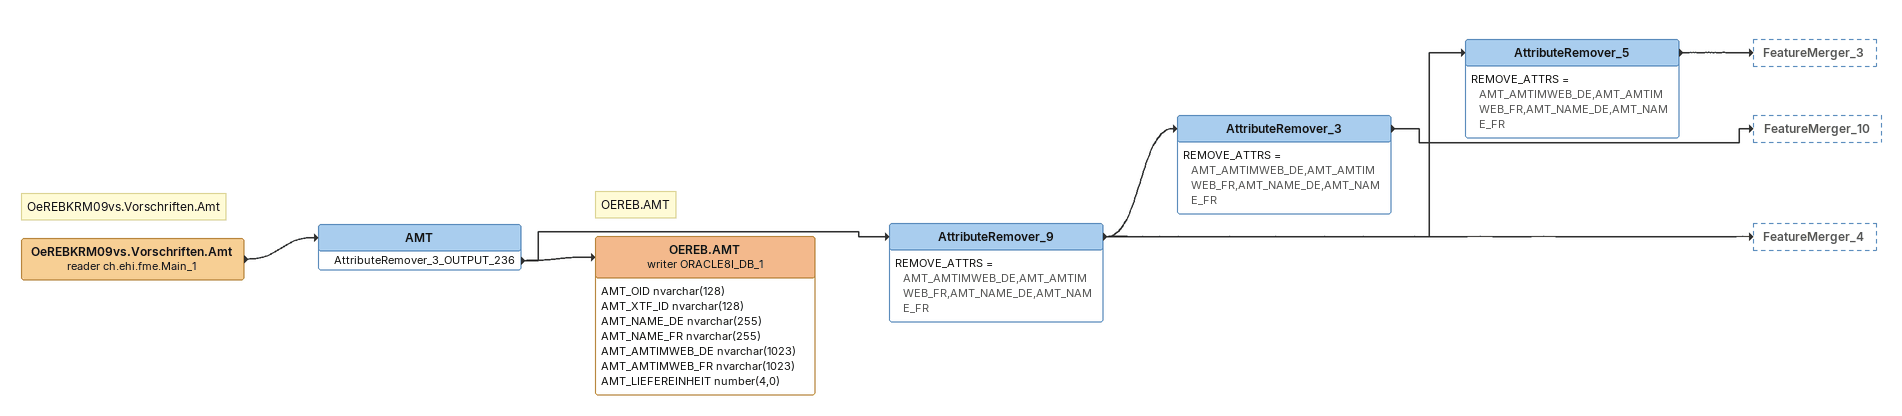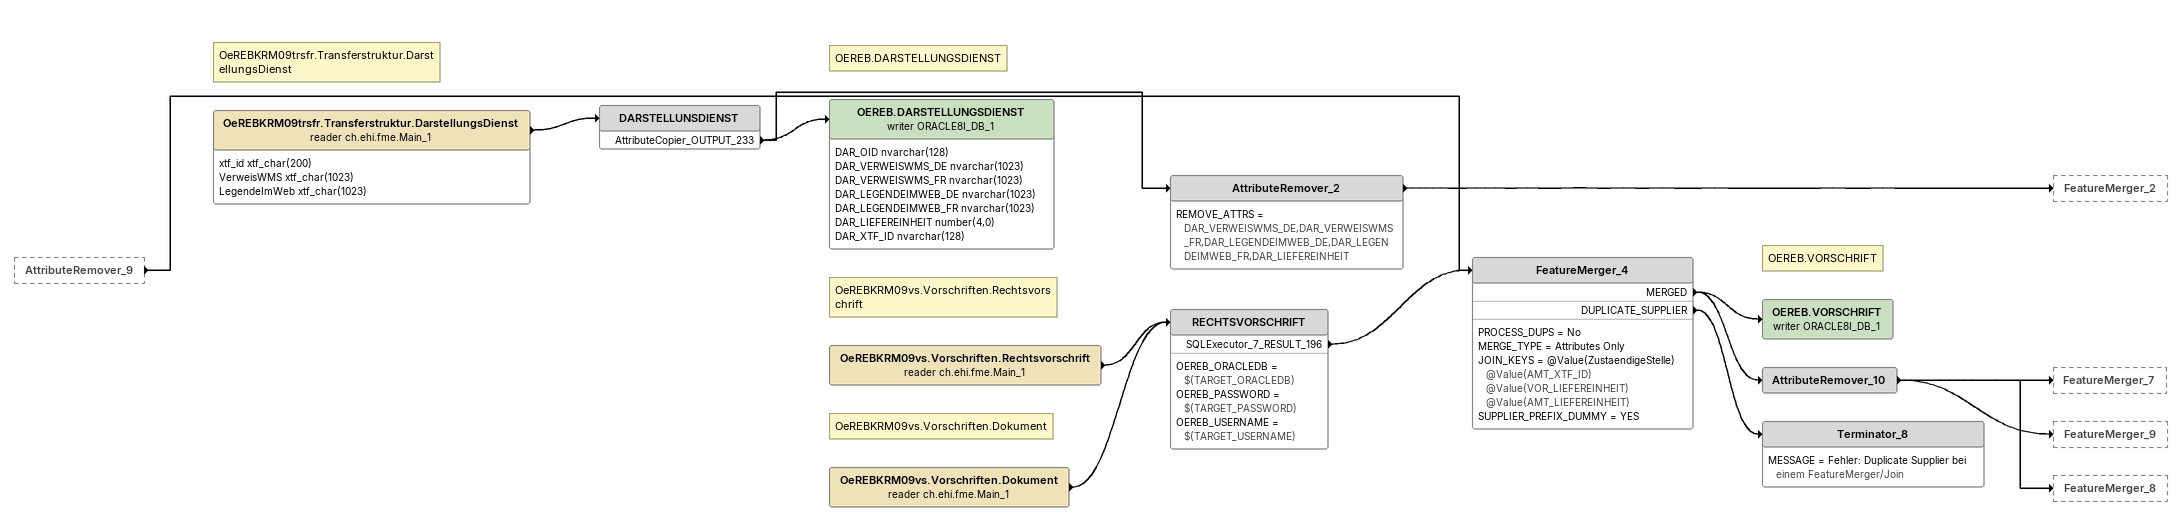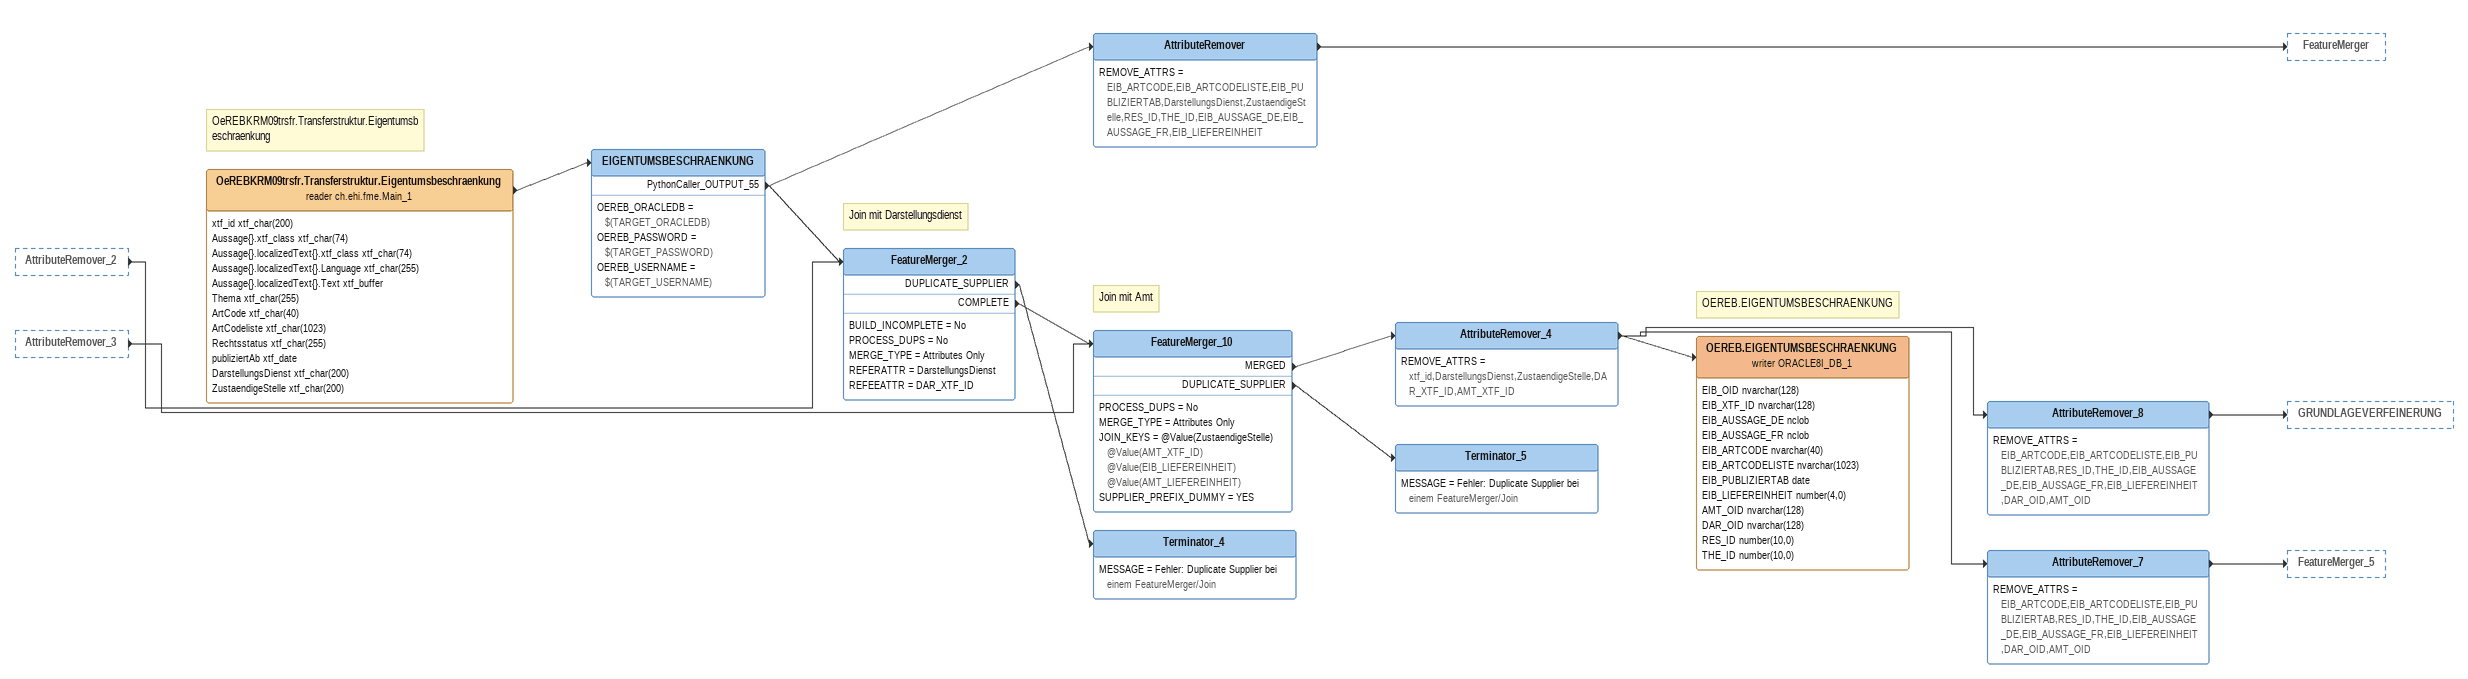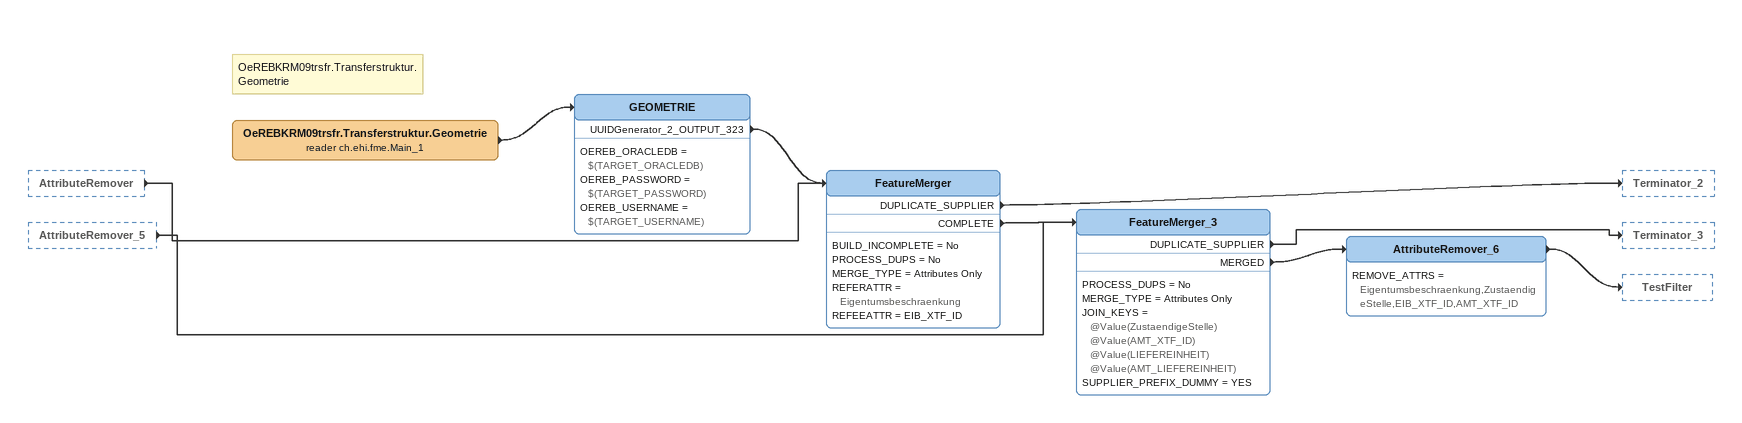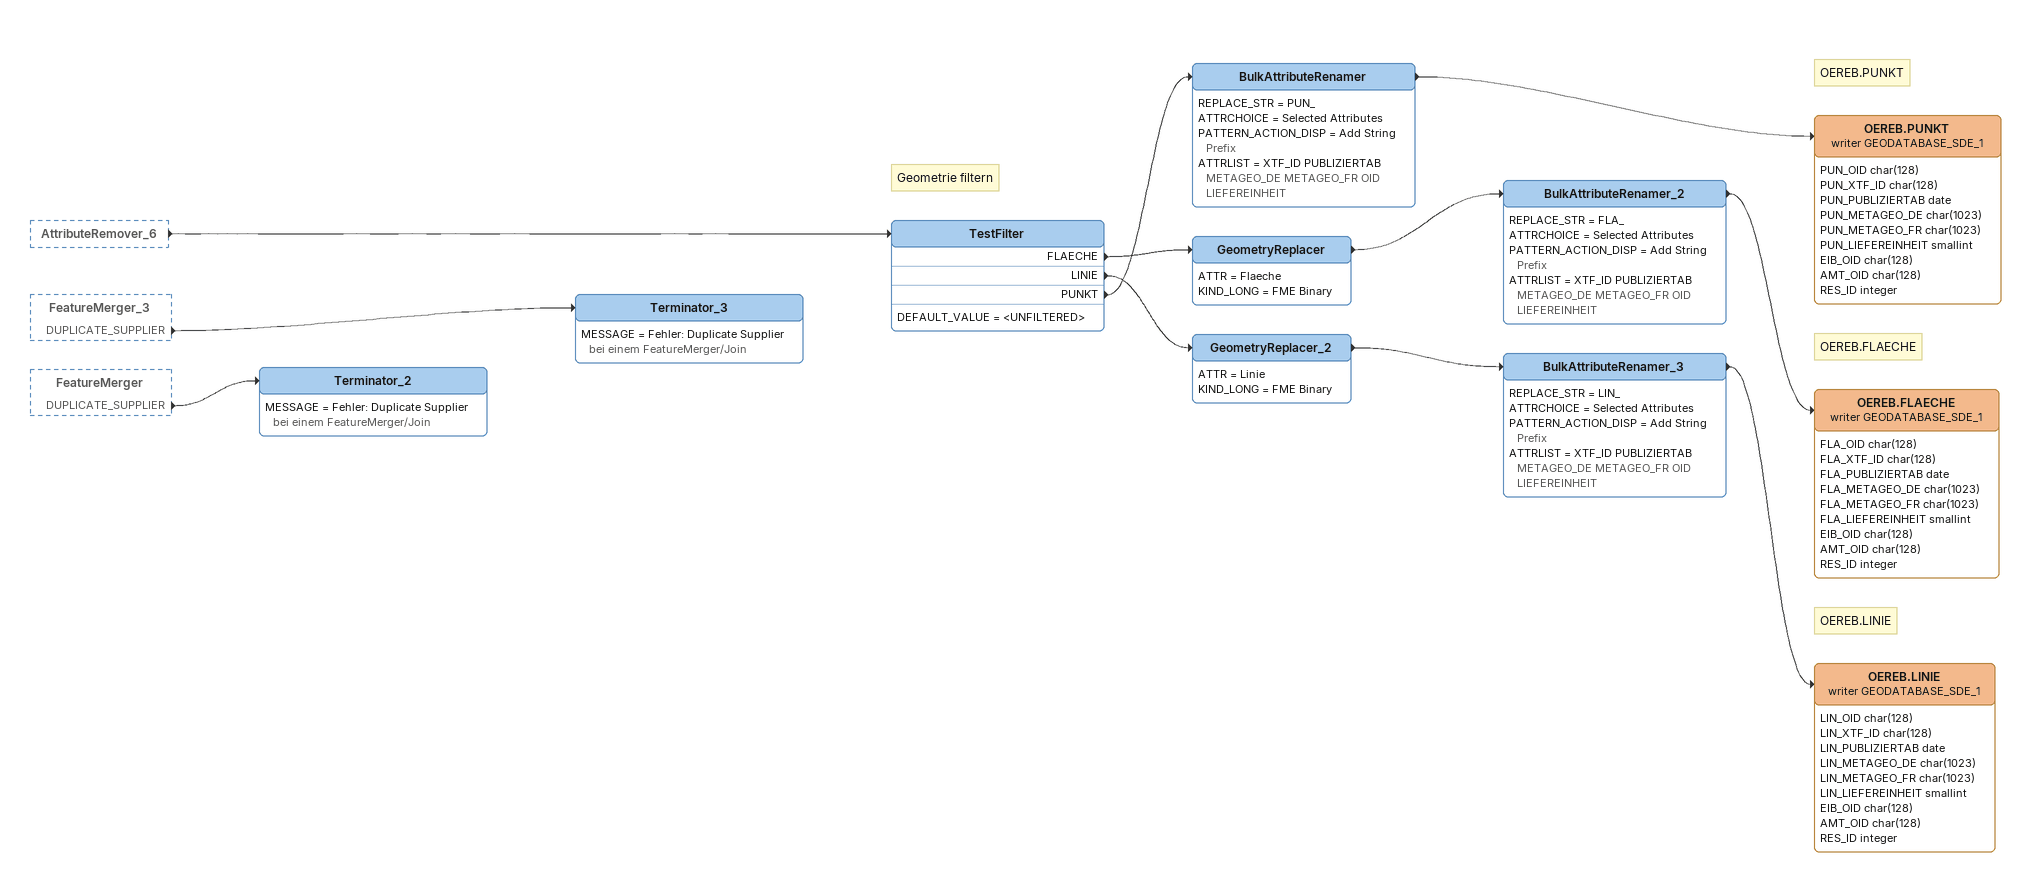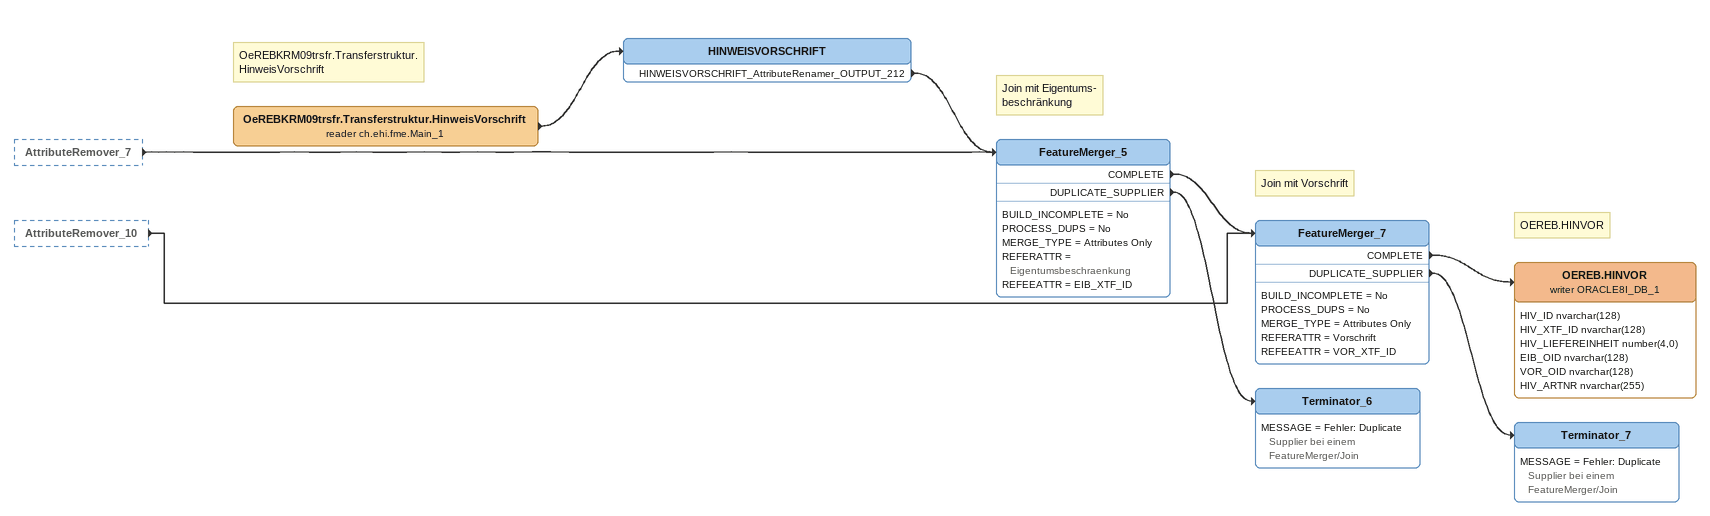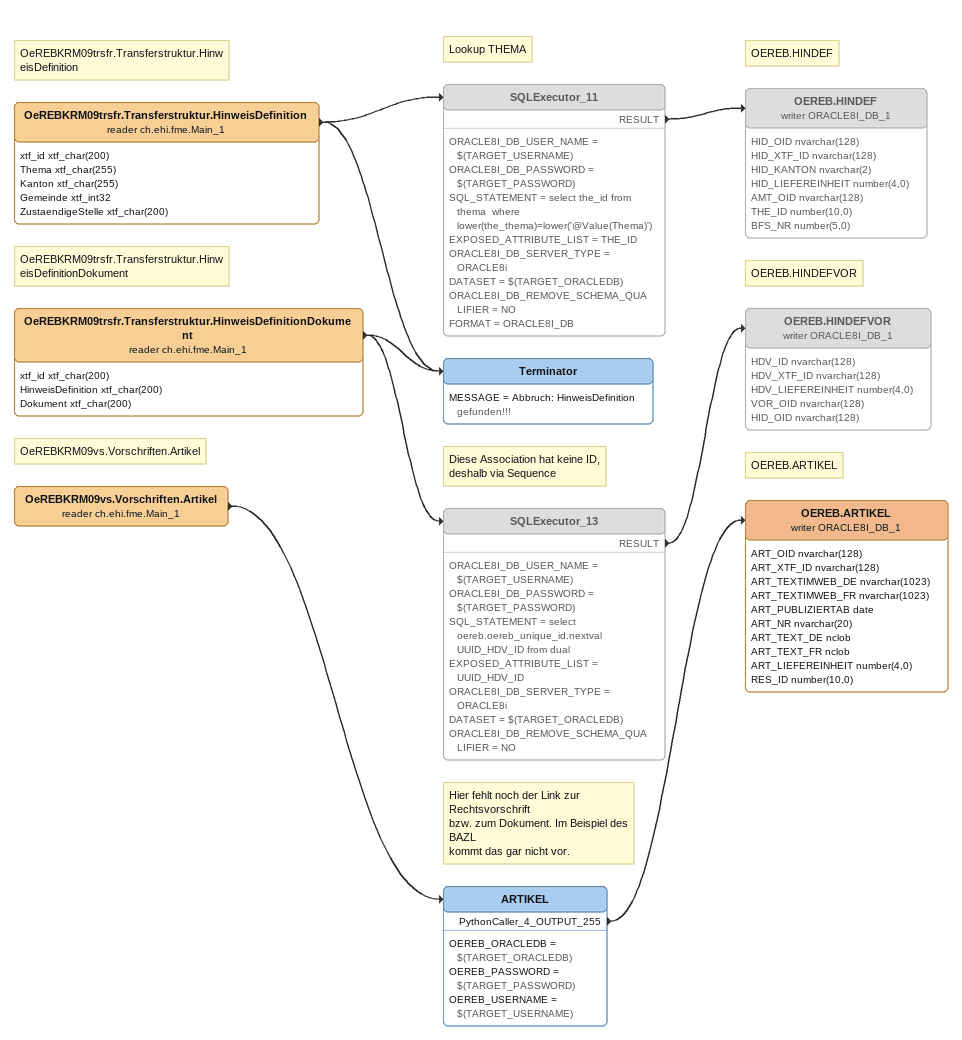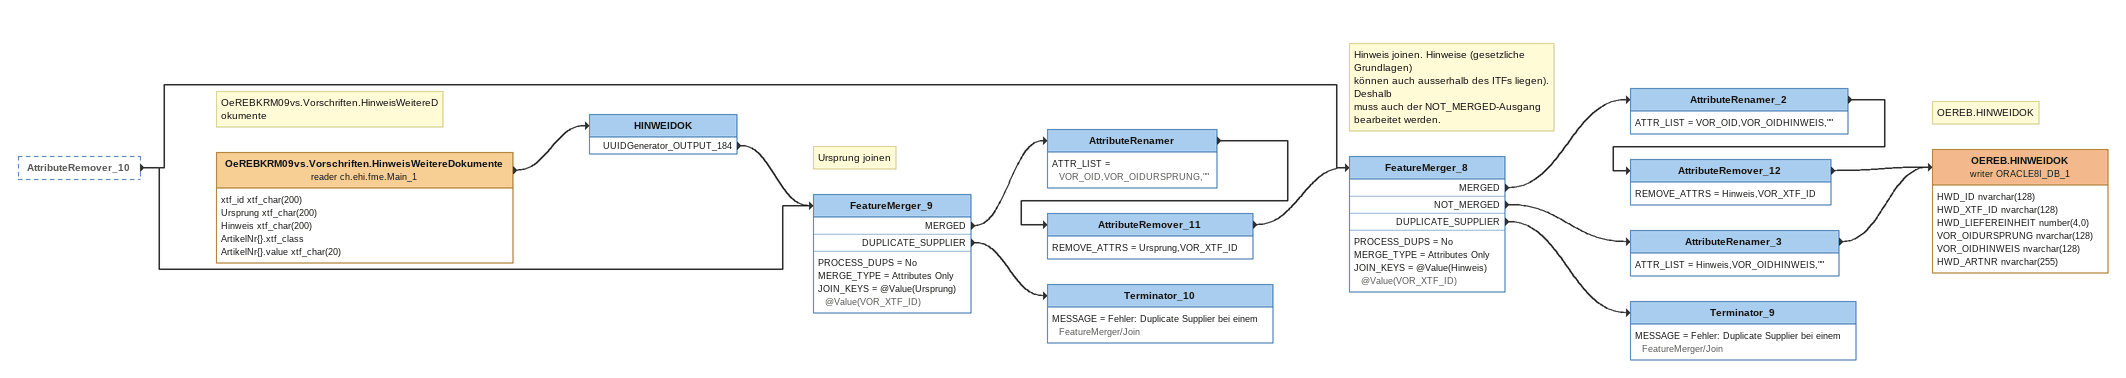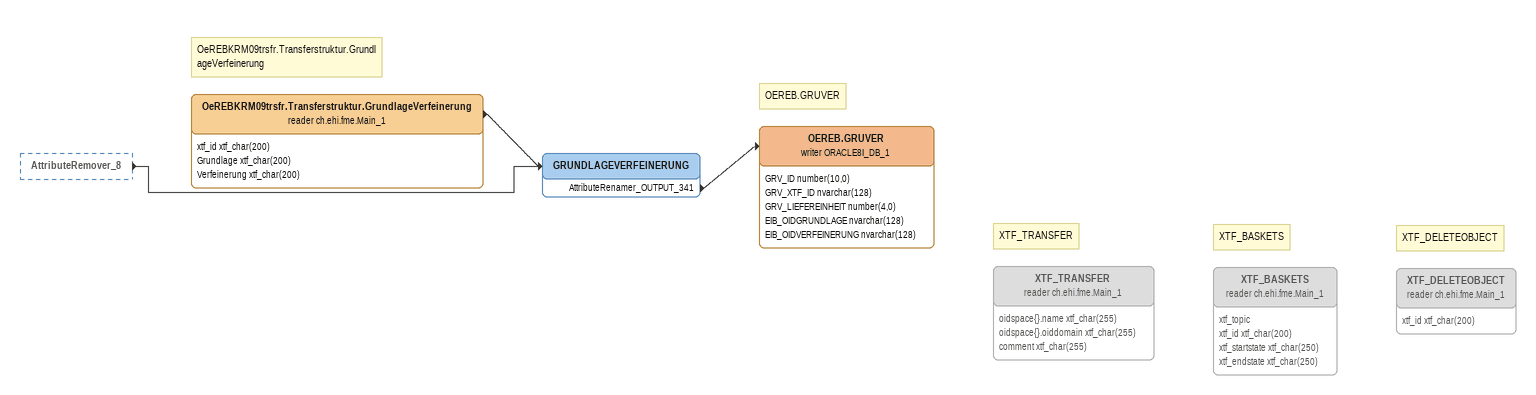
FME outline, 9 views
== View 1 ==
Note: OeREBKRM09vs.Vorschriften.Amt
OeREBKRM09vs.Vorschriften.Amt (reader ch.ehi.fme.Main_1)
    -> AMT
AMT
    AttributeRemover_3_OUTPUT_236 -> AttributeRemover_9
    AttributeRemover_3_OUTPUT_236 -> OEREB.AMT (writer ORACLE8I_DB_1)
Note: OEREB.AMT
OEREB.AMT (writer ORACLE8I_DB_1)
    attributes: AMT_OID nvarchar(128), AMT_XTF_ID nvarchar(128), AMT_NAME_DE nvarchar(255), AMT_NAME_FR nvarchar(255), AMT_AMTIMWEB_DE nvarchar(1023), AMT_AMTIMWEB_FR nvarchar(1023), AMT_LIEFEREINHEIT number(4,0)
AttributeRemover_9
    REMOVE_ATTRS = AMT_AMTIMWEB_DE,AMT_AMTIMWEB_FR,AMT_NAME_DE,AMT_NAME_FR
    -> AttributeRemover_3
    -> AttributeRemover_5
    -> FeatureMerger_4
AttributeRemover_5
    REMOVE_ATTRS = AMT_AMTIMWEB_DE,AMT_AMTIMWEB_FR,AMT_NAME_DE,AMT_NAME_FR
    -> FeatureMerger_3
AttributeRemover_3
    REMOVE_ATTRS = AMT_AMTIMWEB_DE,AMT_AMTIMWEB_FR,AMT_NAME_DE,AMT_NAME_FR
    -> FeatureMerger_10

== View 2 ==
AttributeRemover_9 [outside]
    -> FeatureMerger_4
Note: OeREBKRM09trsfr.Transferstruktur.DarstellungsDienst
OeREBKRM09trsfr.Transferstruktur.DarstellungsDienst (reader ch.ehi.fme.Main_1)
    attributes: xtf_id xtf_char(200), VerweisWMS xtf_char(1023), LegendeImWeb xtf_char(1023)
    -> DARSTELLUNSDIENST
DARSTELLUNSDIENST
    AttributeCopier_OUTPUT_233 -> AttributeRemover_2
    AttributeCopier_OUTPUT_233 -> OEREB.DARSTELLUNGSDIENST (writer ORACLE8I_DB_1)
Note: OEREB.DARSTELLUNGSDIENST
OEREB.DARSTELLUNGSDIENST (writer ORACLE8I_DB_1)
    attributes: DAR_OID nvarchar(128), DAR_VERWEISWMS_DE nvarchar(1023), DAR_VERWEISWMS_FR nvarchar(1023), DAR_LEGENDEIMWEB_DE nvarchar(1023), DAR_LEGENDEIMWEB_FR nvarchar(1023), DAR_LIEFEREINHEIT number(4,0), DAR_XTF_ID nvarchar(128)
AttributeRemover_2
    REMOVE_ATTRS = DAR_VERWEISWMS_DE,DAR_VERWEISWMS_FR,DAR_LEGENDEIMWEB_DE,DAR_LEGENDEIMWEB_FR,DAR_LIEFEREINHEIT
    -> FeatureMerger_2
Note: OeREBKRM09vs.Vorschriften.Rechtsvorschrift
OeREBKRM09vs.Vorschriften.Rechtsvorschrift (reader ch.ehi.fme.Main_1)
    -> RECHTSVORSCHRIFT
Note: OeREBKRM09vs.Vorschriften.Dokument
OeREBKRM09vs.Vorschriften.Dokument (reader ch.ehi.fme.Main_1)
    -> RECHTSVORSCHRIFT
RECHTSVORSCHRIFT
    OEREB_ORACLEDB = $(TARGET_ORACLEDB)
    OEREB_PASSWORD = $(TARGET_PASSWORD)
    OEREB_USERNAME = $(TARGET_USERNAME)
    SQLExecutor_7_RESULT_196 -> FeatureMerger_4
FeatureMerger_4
    PROCESS_DUPS = No
    MERGE_TYPE = Attributes Only
    JOIN_KEYS = @Value(ZustaendigeStelle) @Value(AMT_XTF_ID) @Value(VOR_LIEFEREINHEIT) @Value(AMT_LIEFEREINHEIT)
    SUPPLIER_PREFIX_DUMMY = YES
    MERGED -> OEREB.VORSCHRIFT (writer ORACLE8I_DB_1)
    MERGED -> AttributeRemover_10
    DUPLICATE_SUPPLIER -> Terminator_8
Note: OEREB.VORSCHRIFT
OEREB.VORSCHRIFT (writer ORACLE8I_DB_1)
AttributeRemover_10
    -> FeatureMerger_7
    -> FeatureMerger_9
    -> FeatureMerger_8
Terminator_8
    MESSAGE = Fehler: Duplicate Supplier bei einem FeatureMerger/Join

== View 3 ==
AttributeRemover_2 [outside]
    -> FeatureMerger_2
AttributeRemover_3 [outside]
    -> FeatureMerger_10
Note: OeREBKRM09trsfr.Transferstruktur.Eigentumsbeschraenkung
OeREBKRM09trsfr.Transferstruktur.Eigentumsbeschraenkung (reader ch.ehi.fme.Main_1)
    attributes: xtf_id xtf_char(200), Aussage{}.xtf_class xtf_char(74), Aussage{}.localizedText{}.xtf_class xtf_char(74), Aussage{}.localizedText{}.Language xtf_char(255), Aussage{}.localizedText{}.Text xtf_buffer, Thema xtf_char(255), ArtCode xtf_char(40), ArtCodeliste xtf_char(1023), Rechtsstatus xtf_char(255), publiziertAb xtf_date, DarstellungsDienst xtf_char(200), ZustaendigeStelle xtf_char(200)
    -> EIGENTUMSBESCHRAENKUNG
EIGENTUMSBESCHRAENKUNG
    OEREB_ORACLEDB = $(TARGET_ORACLEDB)
    OEREB_PASSWORD = $(TARGET_PASSWORD)
    OEREB_USERNAME = $(TARGET_USERNAME)
    PythonCaller_OUTPUT_55 -> AttributeRemover
    PythonCaller_OUTPUT_55 -> FeatureMerger_2
AttributeRemover
    REMOVE_ATTRS = EIB_ARTCODE,EIB_ARTCODELISTE,EIB_PUBLIZIERTAB,DarstellungsDienst,ZustaendigeStelle,RES_ID,THE_ID,EIB_AUSSAGE_DE,EIB_AUSSAGE_FR,EIB_LIEFEREINHEIT
    -> FeatureMerger
Note: Join mit Darstellungsdienst
FeatureMerger_2
    BUILD_INCOMPLETE = No
    PROCESS_DUPS = No
    MERGE_TYPE = Attributes Only
    REFERATTR = DarstellungsDienst
    REFEEATTR = DAR_XTF_ID
    DUPLICATE_SUPPLIER -> Terminator_4
    COMPLETE -> FeatureMerger_10
Note: Join mit Amt
FeatureMerger_10
    PROCESS_DUPS = No
    MERGE_TYPE = Attributes Only
    JOIN_KEYS = @Value(ZustaendigeStelle) @Value(AMT_XTF_ID) @Value(EIB_LIEFEREINHEIT) @Value(AMT_LIEFEREINHEIT)
    SUPPLIER_PREFIX_DUMMY = YES
    MERGED -> AttributeRemover_4
    DUPLICATE_SUPPLIER -> Terminator_5
AttributeRemover_4
    REMOVE_ATTRS = xtf_id,DarstellungsDienst,ZustaendigeStelle,DAR_XTF_ID,AMT_XTF_ID
    -> AttributeRemover_7
    -> AttributeRemover_8
    -> OEREB.EIGENTUMSBESCHRAENKUNG (writer ORACLE8I_DB_1)
Note: OEREB.EIGENTUMSBESCHRAENKUNG
OEREB.EIGENTUMSBESCHRAENKUNG (writer ORACLE8I_DB_1)
    attributes: EIB_OID nvarchar(128), EIB_XTF_ID nvarchar(128), EIB_AUSSAGE_DE nclob, EIB_AUSSAGE_FR nclob, EIB_ARTCODE nvarchar(40), EIB_ARTCODELISTE nvarchar(1023), EIB_PUBLIZIERTAB date, EIB_LIEFEREINHEIT number(4,0), AMT_OID nvarchar(128), DAR_OID nvarchar(128), RES_ID number(10,0), THE_ID number(10,0)
AttributeRemover_8
    REMOVE_ATTRS = EIB_ARTCODE,EIB_ARTCODELISTE,EIB_PUBLIZIERTAB,RES_ID,THE_ID,EIB_AUSSAGE_DE,EIB_AUSSAGE_FR,EIB_LIEFEREINHEIT,DAR_OID,AMT_OID
    -> GRUNDLAGEVERFEINERUNG
AttributeRemover_7
    REMOVE_ATTRS = EIB_ARTCODE,EIB_ARTCODELISTE,EIB_PUBLIZIERTAB,RES_ID,THE_ID,EIB_AUSSAGE_DE,EIB_AUSSAGE_FR,EIB_LIEFEREINHEIT,DAR_OID,AMT_OID
    -> FeatureMerger_5
Terminator_5
    MESSAGE = Fehler: Duplicate Supplier bei einem FeatureMerger/Join
Terminator_4
    MESSAGE = Fehler: Duplicate Supplier bei einem FeatureMerger/Join

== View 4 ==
AttributeRemover [outside]
    -> FeatureMerger
AttributeRemover_5 [outside]
    -> FeatureMerger_3
Note: OeREBKRM09trsfr.Transferstruktur.Geometrie
OeREBKRM09trsfr.Transferstruktur.Geometrie (reader ch.ehi.fme.Main_1)
    -> GEOMETRIE
GEOMETRIE
    OEREB_ORACLEDB = $(TARGET_ORACLEDB)
    OEREB_PASSWORD = $(TARGET_PASSWORD)
    OEREB_USERNAME = $(TARGET_USERNAME)
    UUIDGenerator_2_OUTPUT_323 -> FeatureMerger
FeatureMerger
    BUILD_INCOMPLETE = No
    PROCESS_DUPS = No
    MERGE_TYPE = Attributes Only
    REFERATTR = Eigentumsbeschraenkung
    REFEEATTR = EIB_XTF_ID
    DUPLICATE_SUPPLIER -> Terminator_2
    COMPLETE -> FeatureMerger_3
FeatureMerger_3
    PROCESS_DUPS = No
    MERGE_TYPE = Attributes Only
    JOIN_KEYS = @Value(ZustaendigeStelle) @Value(AMT_XTF_ID) @Value(LIEFEREINHEIT) @Value(AMT_LIEFEREINHEIT)
    SUPPLIER_PREFIX_DUMMY = YES
    DUPLICATE_SUPPLIER -> Terminator_3
    MERGED -> AttributeRemover_6
AttributeRemover_6
    REMOVE_ATTRS = Eigentumsbeschraenkung,ZustaendigeStelle,EIB_XTF_ID,AMT_XTF_ID
    -> TestFilter

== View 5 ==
AttributeRemover_6 [outside]
    -> TestFilter
FeatureMerger_3 [outside]
    DUPLICATE_SUPPLIER -> Terminator_3
FeatureMerger [outside]
    DUPLICATE_SUPPLIER -> Terminator_2
Note: Geometrie filtern
TestFilter
    DEFAULT_VALUE = <UNFILTERED>
    FLAECHE -> GeometryReplacer
    LINIE -> GeometryReplacer_2
    PUNKT -> BulkAttributeRenamer
BulkAttributeRenamer
    REPLACE_STR = PUN_
    ATTRCHOICE = Selected Attributes
    PATTERN_ACTION_DISP = Add String Prefix
    ATTRLIST = XTF_ID PUBLIZIERTAB METAGEO_DE METAGEO_FR OID LIEFEREINHEIT
    -> OEREB.PUNKT (writer GEODATABASE_SDE_1)
Note: OEREB.PUNKT
OEREB.PUNKT (writer GEODATABASE_SDE_1)
    attributes: PUN_OID char(128), PUN_XTF_ID char(128), PUN_PUBLIZIERTAB date, PUN_METAGEO_DE char(1023), PUN_METAGEO_FR char(1023), PUN_LIEFEREINHEIT smallint, EIB_OID char(128), AMT_OID char(128), RES_ID integer
GeometryReplacer
    ATTR = Flaeche
    KIND_LONG = FME Binary
    -> BulkAttributeRenamer_2
BulkAttributeRenamer_2
    REPLACE_STR = FLA_
    ATTRCHOICE = Selected Attributes
    PATTERN_ACTION_DISP = Add String Prefix
    ATTRLIST = XTF_ID PUBLIZIERTAB METAGEO_DE METAGEO_FR OID LIEFEREINHEIT
    -> OEREB.FLAECHE (writer GEODATABASE_SDE_1)
Note: OEREB.FLAECHE
OEREB.FLAECHE (writer GEODATABASE_SDE_1)
    attributes: FLA_OID char(128), FLA_XTF_ID char(128), FLA_PUBLIZIERTAB date, FLA_METAGEO_DE char(1023), FLA_METAGEO_FR char(1023), FLA_LIEFEREINHEIT smallint, EIB_OID char(128), AMT_OID char(128), RES_ID integer
GeometryReplacer_2
    ATTR = Linie
    KIND_LONG = FME Binary
    -> BulkAttributeRenamer_3
BulkAttributeRenamer_3
    REPLACE_STR = LIN_
    ATTRCHOICE = Selected Attributes
    PATTERN_ACTION_DISP = Add String Prefix
    ATTRLIST = XTF_ID PUBLIZIERTAB METAGEO_DE METAGEO_FR OID LIEFEREINHEIT
    -> OEREB.LINIE (writer GEODATABASE_SDE_1)
Note: OEREB.LINIE
OEREB.LINIE (writer GEODATABASE_SDE_1)
    attributes: LIN_OID char(128), LIN_XTF_ID char(128), LIN_PUBLIZIERTAB date, LIN_METAGEO_DE char(1023), LIN_METAGEO_FR char(1023), LIN_LIEFEREINHEIT smallint, EIB_OID char(128), AMT_OID char(128), RES_ID integer
Terminator_3
    MESSAGE = Fehler: Duplicate Supplier bei einem FeatureMerger/Join
Terminator_2
    MESSAGE = Fehler: Duplicate Supplier bei einem FeatureMerger/Join

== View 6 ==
AttributeRemover_7 [outside]
    -> FeatureMerger_5
AttributeRemover_10 [outside]
    -> FeatureMerger_7
Note: OeREBKRM09trsfr.Transferstruktur.HinweisVorschrift
OeREBKRM09trsfr.Transferstruktur.HinweisVorschrift (reader ch.ehi.fme.Main_1)
    -> HINWEISVORSCHRIFT
HINWEISVORSCHRIFT
    HINWEISVORSCHRIFT_AttributeRenamer_OUTPUT_212 -> FeatureMerger_5
Note: Join mit Eigentums- / beschränkung
FeatureMerger_5
    BUILD_INCOMPLETE = No
    PROCESS_DUPS = No
    MERGE_TYPE = Attributes Only
    REFERATTR = Eigentumsbeschraenkung
    REFEEATTR = EIB_XTF_ID
    COMPLETE -> FeatureMerger_7
    DUPLICATE_SUPPLIER -> Terminator_6
Note: Join mit Vorschrift
FeatureMerger_7
    BUILD_INCOMPLETE = No
    PROCESS_DUPS = No
    MERGE_TYPE = Attributes Only
    REFERATTR = Vorschrift
    REFEEATTR = VOR_XTF_ID
    COMPLETE -> OEREB.HINVOR (writer ORACLE8I_DB_1)
    DUPLICATE_SUPPLIER -> Terminator_7
Note: OEREB.HINVOR
OEREB.HINVOR (writer ORACLE8I_DB_1)
    attributes: HIV_ID nvarchar(128), HIV_XTF_ID nvarchar(128), HIV_LIEFEREINHEIT number(4,0), EIB_OID nvarchar(128), VOR_OID nvarchar(128), HIV_ARTNR nvarchar(255)
Terminator_7
    MESSAGE = Fehler: Duplicate Supplier bei einem FeatureMerger/Join
Terminator_6
    MESSAGE = Fehler: Duplicate Supplier bei einem FeatureMerger/Join

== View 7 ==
Note: OeREBKRM09trsfr.Transferstruktur.HinweisDefinition
OeREBKRM09trsfr.Transferstruktur.HinweisDefinition (reader ch.ehi.fme.Main_1)
    attributes: xtf_id xtf_char(200), Thema xtf_char(255), Kanton xtf_char(255), Gemeinde xtf_int32, ZustaendigeStelle xtf_char(200)
    -> SQLExecutor_11
    -> Terminator
Note: Lookup THEMA
SQLExecutor_11 [off]
    ORACLE8I_DB_USER_NAME = $(TARGET_USERNAME)
    ORACLE8I_DB_PASSWORD = $(TARGET_PASSWORD)
    SQL_STATEMENT = select the_id from thema  where lower(the_thema)=lower('@Value(Thema)')
    EXPOSED_ATTRIBUTE_LIST = THE_ID
    ORACLE8I_DB_SERVER_TYPE = ORACLE8i
    DATASET = $(TARGET_ORACLEDB)
    ORACLE8I_DB_REMOVE_SCHEMA_QUALIFIER = NO
    FORMAT = ORACLE8I_DB
    RESULT -> OEREB.HINDEF (writer ORACLE8I_DB_1)
Note: OEREB.HINDEF
OEREB.HINDEF (writer ORACLE8I_DB_1) [off]
    attributes: HID_OID nvarchar(128), HID_XTF_ID nvarchar(128), HID_KANTON nvarchar(2), HID_LIEFEREINHEIT number(4,0), AMT_OID nvarchar(128), THE_ID number(10,0), BFS_NR number(5,0)
Note: OeREBKRM09trsfr.Transferstruktur.HinweisDefinitionDokument
OeREBKRM09trsfr.Transferstruktur.HinweisDefinitionDokument (reader ch.ehi.fme.Main_1)
    attributes: xtf_id xtf_char(200), HinweisDefinition xtf_char(200), Dokument xtf_char(200)
    -> SQLExecutor_13
    -> Terminator
Terminator
    MESSAGE = Abbruch: HinweisDefinition gefunden!!!
Note: Diese Association hat keine ID, / deshalb via Sequence
SQLExecutor_13 [off]
    ORACLE8I_DB_USER_NAME = $(TARGET_USERNAME)
    ORACLE8I_DB_PASSWORD = $(TARGET_PASSWORD)
    SQL_STATEMENT = select oereb.oereb_unique_id.nextval UUID_HDV_ID from dual
    EXPOSED_ATTRIBUTE_LIST = UUID_HDV_ID
    ORACLE8I_DB_SERVER_TYPE = ORACLE8i
    DATASET = $(TARGET_ORACLEDB)
    ORACLE8I_DB_REMOVE_SCHEMA_QUALIFIER = NO
    RESULT -> OEREB.HINDEFVOR (writer ORACLE8I_DB_1)
Note: OEREB.HINDEFVOR
OEREB.HINDEFVOR (writer ORACLE8I_DB_1) [off]
    attributes: HDV_ID nvarchar(128), HDV_XTF_ID nvarchar(128), HDV_LIEFEREINHEIT number(4,0), VOR_OID nvarchar(128), HID_OID nvarchar(128)
Note: OeREBKRM09vs.Vorschriften.Artikel
OeREBKRM09vs.Vorschriften.Artikel (reader ch.ehi.fme.Main_1)
    -> ARTIKEL
Note: Hier fehlt noch der Link zur Rechtsvorschrift / bzw. zum Dokument. Im Beispiel des BAZL / kommt das gar nicht vor.
ARTIKEL
    OEREB_ORACLEDB = $(TARGET_ORACLEDB)
    OEREB_PASSWORD = $(TARGET_PASSWORD)
    OEREB_USERNAME = $(TARGET_USERNAME)
    PythonCaller_4_OUTPUT_255 -> OEREB.ARTIKEL (writer ORACLE8I_DB_1)
Note: OEREB.ARTIKEL
OEREB.ARTIKEL (writer ORACLE8I_DB_1)
    attributes: ART_OID nvarchar(128), ART_XTF_ID nvarchar(128), ART_TEXTIMWEB_DE nvarchar(1023), ART_TEXTIMWEB_FR nvarchar(1023), ART_PUBLIZIERTAB date, ART_NR nvarchar(20), ART_TEXT_DE nclob, ART_TEXT_FR nclob, ART_LIEFEREINHEIT number(4,0), RES_ID number(10,0)

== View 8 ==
AttributeRemover_10 [outside]
    -> FeatureMerger_9
    -> FeatureMerger_8
Note: OeREBKRM09vs.Vorschriften.HinweisWeitereDokumente
OeREBKRM09vs.Vorschriften.HinweisWeitereDokumente (reader ch.ehi.fme.Main_1)
    attributes: xtf_id xtf_char(200), Ursprung xtf_char(200), Hinweis xtf_char(200), ArtikelNr{}.xtf_class, ArtikelNr{}.value xtf_char(20)
    -> HINWEIDOK
HINWEIDOK
    UUIDGenerator_OUTPUT_184 -> FeatureMerger_9
Note: Ursprung joinen
FeatureMerger_9
    PROCESS_DUPS = No
    MERGE_TYPE = Attributes Only
    JOIN_KEYS = @Value(Ursprung) @Value(VOR_XTF_ID)
    MERGED -> AttributeRenamer
    DUPLICATE_SUPPLIER -> Terminator_10
AttributeRenamer
    ATTR_LIST = VOR_OID,VOR_OIDURSPRUNG,""
    -> AttributeRemover_11
AttributeRemover_11
    REMOVE_ATTRS = Ursprung,VOR_XTF_ID
    -> FeatureMerger_8
Note: Hinweis joinen. Hinweise (gesetzliche Grundlagen) / können auch ausserhalb des ITFs liegen). Deshalb / muss auch der NOT_MERGED-Ausgang bearbeitet werden.
FeatureMerger_8
    PROCESS_DUPS = No
    MERGE_TYPE = Attributes Only
    JOIN_KEYS = @Value(Hinweis) @Value(VOR_XTF_ID)
    MERGED -> AttributeRenamer_2
    NOT_MERGED -> AttributeRenamer_3
    DUPLICATE_SUPPLIER -> Terminator_9
AttributeRenamer_2
    ATTR_LIST = VOR_OID,VOR_OIDHINWEIS,""
    -> AttributeRemover_12
AttributeRemover_12
    REMOVE_ATTRS = Hinweis,VOR_XTF_ID
    -> OEREB.HINWEIDOK (writer ORACLE8I_DB_1)
AttributeRenamer_3
    ATTR_LIST = Hinweis,VOR_OIDHINWEIS,""
    -> OEREB.HINWEIDOK (writer ORACLE8I_DB_1)
Note: OEREB.HINWEIDOK
OEREB.HINWEIDOK (writer ORACLE8I_DB_1)
    attributes: HWD_ID nvarchar(128), HWD_XTF_ID nvarchar(128), HWD_LIEFEREINHEIT number(4,0), VOR_OIDURSPRUNG nvarchar(128), VOR_OIDHINWEIS nvarchar(128), HWD_ARTNR nvarchar(255)
Terminator_9
    MESSAGE = Fehler: Duplicate Supplier bei einem FeatureMerger/Join
Terminator_10
    MESSAGE = Fehler: Duplicate Supplier bei einem FeatureMerger/Join

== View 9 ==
AttributeRemover_8 [outside]
    -> GRUNDLAGEVERFEINERUNG
Note: OeREBKRM09trsfr.Transferstruktur.GrundlageVerfeinerung
OeREBKRM09trsfr.Transferstruktur.GrundlageVerfeinerung (reader ch.ehi.fme.Main_1)
    attributes: xtf_id xtf_char(200), Grundlage xtf_char(200), Verfeinerung xtf_char(200)
    -> GRUNDLAGEVERFEINERUNG
GRUNDLAGEVERFEINERUNG
    AttributeRenamer_OUTPUT_341 -> OEREB.GRUVER (writer ORACLE8I_DB_1)
Note: OEREB.GRUVER
OEREB.GRUVER (writer ORACLE8I_DB_1)
    attributes: GRV_ID number(10,0), GRV_XTF_ID nvarchar(128), GRV_LIEFEREINHEIT number(4,0), EIB_OIDGRUNDLAGE nvarchar(128), EIB_OIDVERFEINERUNG nvarchar(128)
Note: XTF_TRANSFER
XTF_TRANSFER (reader ch.ehi.fme.Main_1) [off]
    attributes: oidspace{}.name xtf_char(255), oidspace{}.oiddomain xtf_char(255), comment xtf_char(255)
Note: XTF_BASKETS
XTF_BASKETS (reader ch.ehi.fme.Main_1) [off]
    attributes: xtf_topic, xtf_id xtf_char(200), xtf_startstate xtf_char(250), xtf_endstate xtf_char(250)
Note: XTF_DELETEOBJECT
XTF_DELETEOBJECT (reader ch.ehi.fme.Main_1) [off]
    attributes: xtf_id xtf_char(200)
